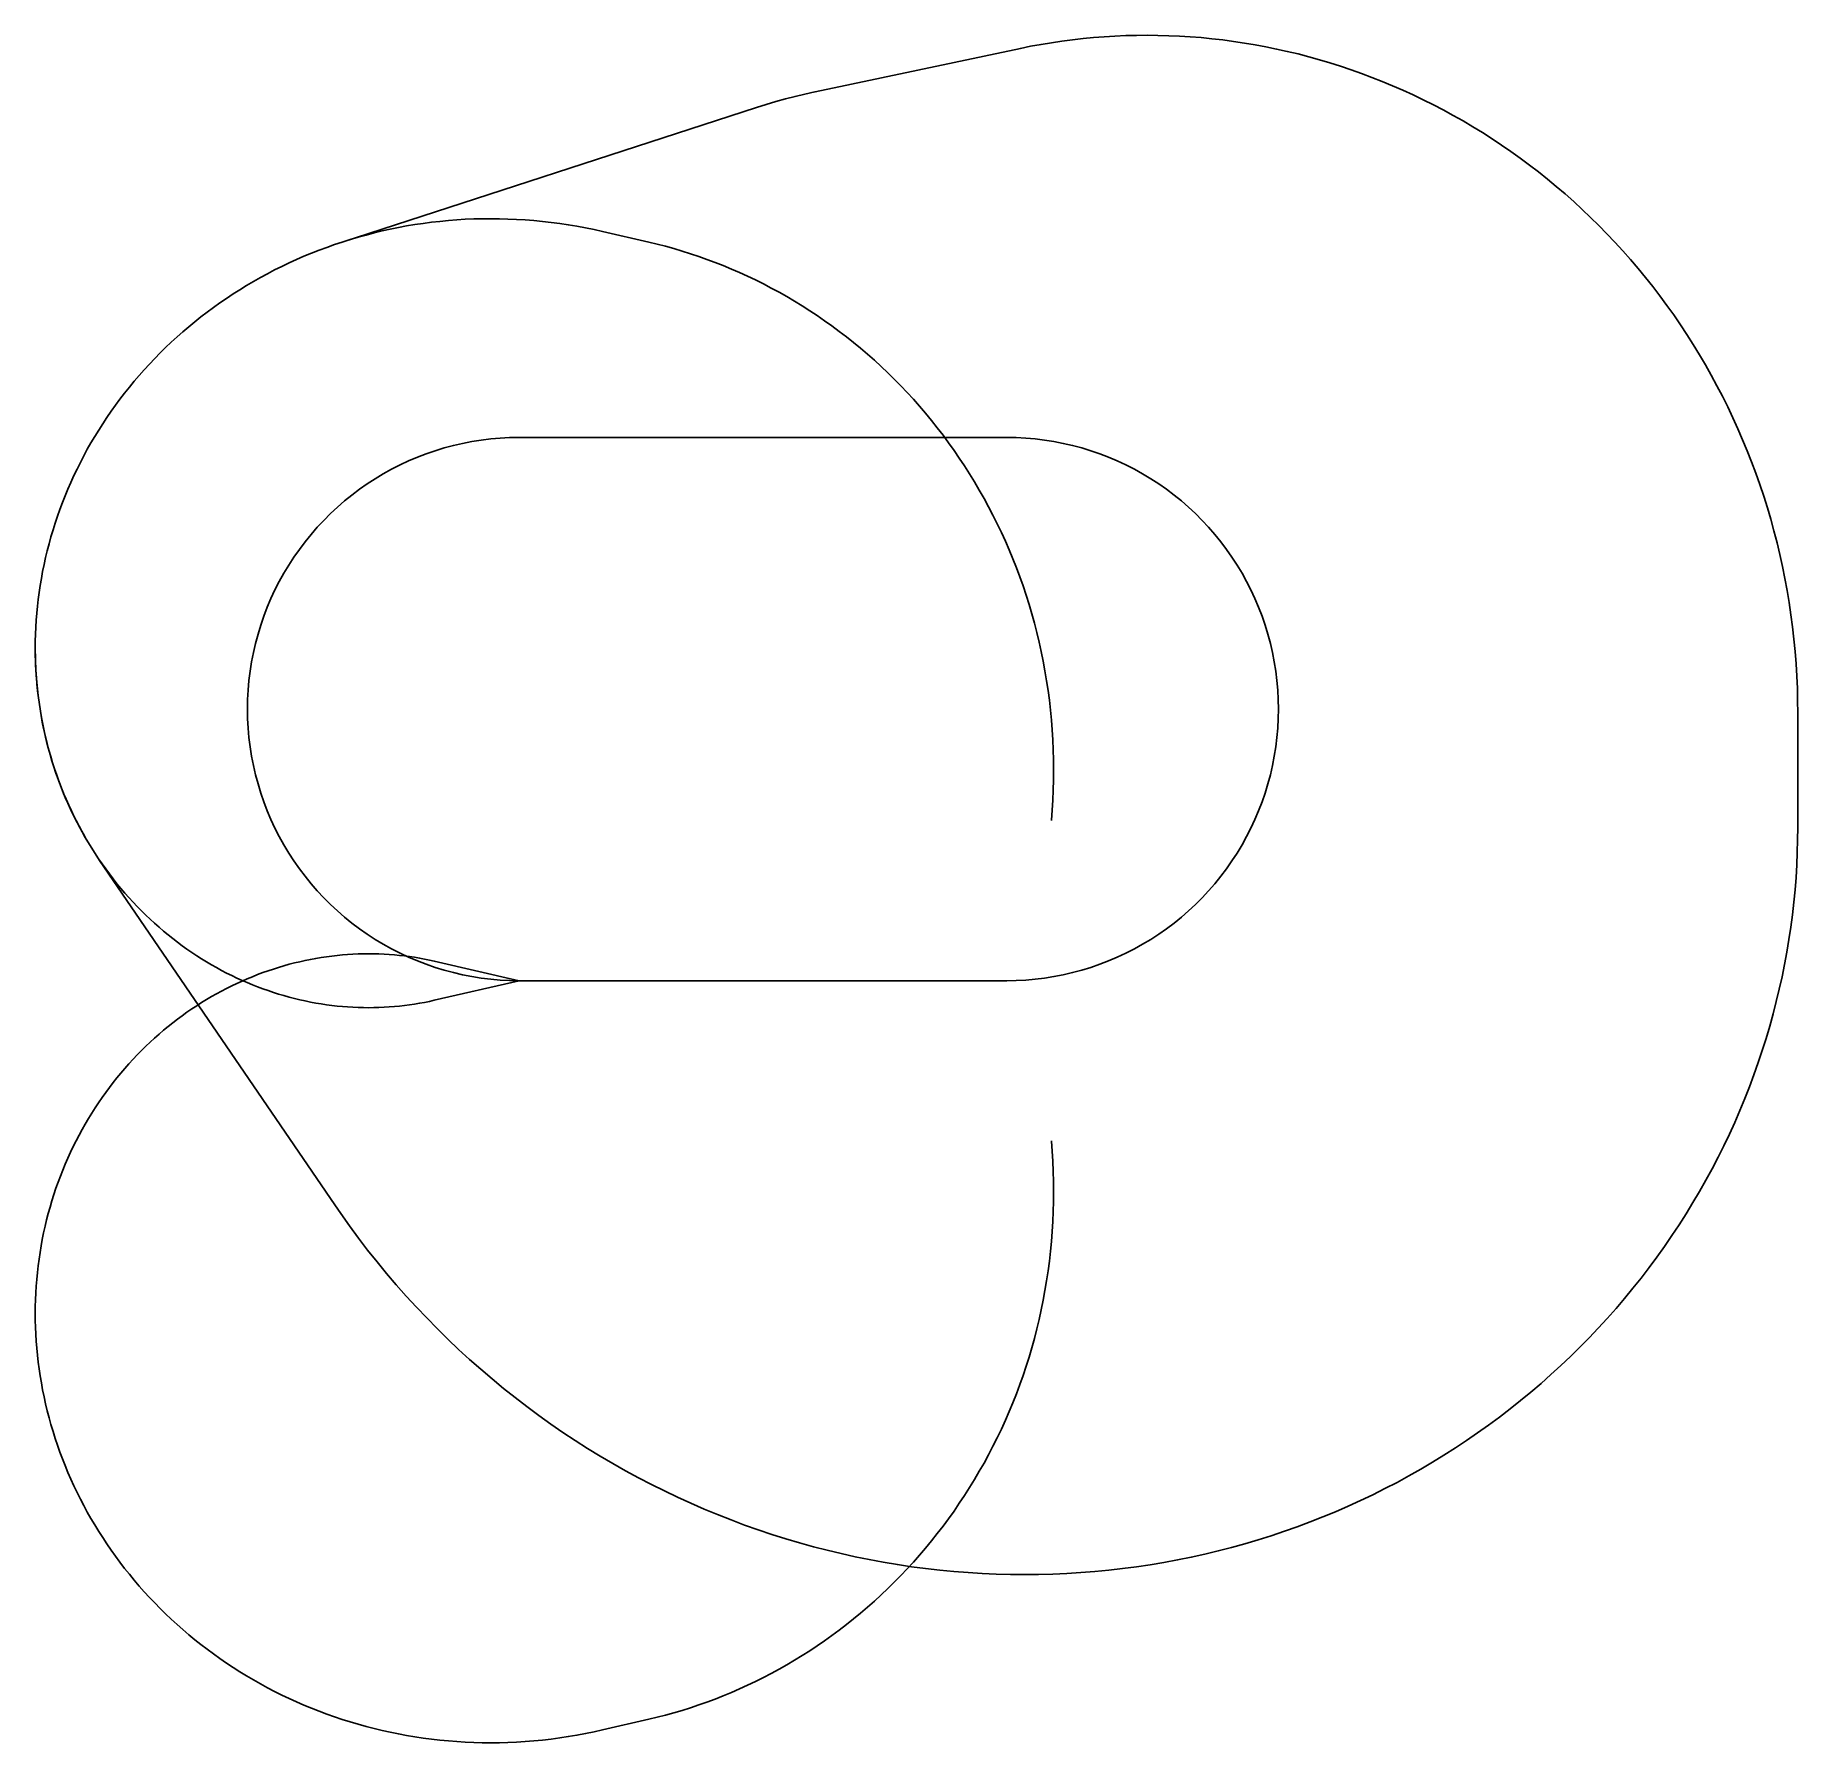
# Model space of a CAD drawing. Header units: metres. Extents: x -9096 to 24038, y -14323 to 17771.
import ezdxf

# ---------------------------------------------------------------- set-up
doc = ezdxf.new("R2010")
doc.units = ezdxf.units.M

msp = doc.modelspace()

# ---------------------------------------------------------------- linework, layer by layer
at = {"layer": 'NorminalTrack', "color": 1}
msp.add_lwpolyline([(0, 0), (0, 0), (-178, 3), (-356, 12), (-534, 28), (-711, 50), (-887, 78), (-1062, 112), (-1235, 152), (-1407, 198), (-1578, 250), (-1746, 308), (-1913, 372), (-2077, 441), (-2238, 517), (-2397, 598), (-2553, 684), (-2706, 776), (-2855, 873), (-3001, 975), (-3144, 1082), (-3282, 1195), (-3417, 1311), (-3547, 1433), (-3673, 1559), (-3794, 1689), (-3911, 1824), (-4024, 1962), (-4131, 2105), (-4233, 2251), (-4330, 2400), (-4422, 2553), (-4508, 2709), (-4589, 2868), (-4665, 3029), (-4734, 3193), (-4798, 3360), (-4856, 3528), (-4908, 3699), (-4954, 3871), (-4994, 4044), (-5028, 4219), (-5056, 4395), (-5078, 4572), (-5094, 4750), (-5103, 4928), (-5106, 5106), (-5103, 5284), (-5094, 5462), (-5078, 5640), (-5056, 5817), (-5028, 5993), (-4994, 6168), (-4954, 6341), (-4908, 6513), (-4856, 6684), (-4798, 6852), (-4734, 7019), (-4665, 7183), (-4589, 7344), (-4508, 7503), (-4422, 7659), (-4330, 7812), (-4233, 7961), (-4131, 8107), (-4024, 8249), (-3911, 8388), (-3794, 8522), (-3673, 8653), (-3547, 8779), (-3417, 8900), (-3282, 9017), (-3144, 9129), (-3001, 9237), (-2855, 9339), (-2706, 9436), (-2553, 9528), (-2397, 9614), (-2238, 9695), (-2077, 9770), (-1913, 9840), (-1746, 9904), (-1578, 9962), (-1407, 10014), (-1235, 10060), (-1062, 10100), (-887, 10134), (-711, 10162), (-534, 10184), (-356, 10199), (-178, 10209), (0, 10212), (0, 10212), (9168, 10212), (9168, 10212), (9347, 10209), (9525, 10199), (9702, 10184), (9879, 10162), (10055, 10134), (10230, 10100), (10404, 10060), (10576, 10014), (10746, 9962), (10915, 9904), (11081, 9840), (11245, 9770), (11407, 9695), (11566, 9614), (11721, 9528), (11874, 9436), (12024, 9339), (12170, 9237), (12312, 9129), (12450, 9017), (12585, 8900), (12715, 8779), (12841, 8653), (12963, 8522), (13080, 8388), (13192, 8249), (13299, 8107), (13401, 7961), (13499, 7812), (13590, 7659), (13677, 7503), (13758, 7344), (13833, 7183), (13903, 7019), (13966, 6852), (14024, 6684), (14077, 6513), (14123, 6341), (14163, 6168), (14197, 5993), (14225, 5817), (14246, 5640), (14262, 5462), (14271, 5284), (14274, 5106), (14271, 4928), (14262, 4750), (14246, 4572), (14225, 4395), (14197, 4219), (14163, 4044), (14123, 3871), (14077, 3699), (14024, 3528), (13966, 3360), (13903, 3193), (13833, 3029), (13758, 2868), (13677, 2709), (13590, 2553), (13499, 2400), (13401, 2251), (13299, 2105), (13192, 1962), (13080, 1824), (12963, 1689), (12841, 1559), (12715, 1433), (12585, 1311), (12450, 1195), (12312, 1082), (12170, 975), (12024, 873), (11874, 776), (11721, 684), (11566, 598), (11407, 517), (11245, 441), (11081, 372), (10915, 308), (10746, 250), (10576, 198), (10404, 152), (10230, 112), (10055, 78), (9879, 50), (9702, 28), (9525, 12), (9347, 3), (9168, 0), (0, 0)], dxfattribs=at)
at = {"layer": 'WindSpiral', "color": 5}
for points in [[(0, 0), (-1596, -368), (-1687, -388), (-1779, -407), (-1872, -424), (-1966, -440), (-2060, -454), (-2154, -466), (-2249, -477), (-2345, -486), (-2441, -494), (-2537, -500), (-2634, -504), (-2732, -506), (-2830, -507), (-2928, -506), (-3026, -504), (-3125, -499), (-3224, -493), (-3323, -485), (-3423, -476), (-3522, -464), (-3622, -451), (-3722, -436), (-3822, -420), (-3922, -401), (-4022, -381), (-4121, -358), (-4221, -334), (-4321, -309), (-4421, -281), (-4520, -251), (-4619, -220), (-4718, -187), (-4817, -152), (-4916, -115), (-5014, -76), (-5112, -36), (-5209, 6), (-5306, 51), (-5402, 97), (-5498, 145), (-5594, 194), (-5689, 246), (-5783, 299), (-5876, 354), (-5969, 411), (-6061, 470), (-6153, 531), (-6244, 593), (-6333, 657), (-6422, 723), (-6510, 791), (-6598, 860), (-6684, 931), (-6769, 1004), (-6853, 1079), (-6936, 1155), (-7019, 1233), (-7099, 1312), (-7179, 1394), (-7258, 1476), (-7335, 1561), (-7411, 1647), (-7486, 1735), (-7560, 1824), (-7632, 1915), (-7703, 2007), (-7772, 2101), (-7840, 2196), (-7906, 2293), (-7971, 2391), (-8035, 2491), (-8097, 2592), (-8157, 2694), (-8216, 2798), (-8272, 2903), (-8328, 3009), (-8381, 3116), (-8433, 3225), (-8483, 3335), (-8532, 3446), (-8578, 3559), (-8623, 3672), (-8666, 3787), (-8706, 3902), (-8745, 4019), (-8782, 4136), (-8818, 4255), (-8851, 4375), (-8882, 4495), (-8911, 4616), (-8938, 4738), (-8963, 4861), (-8986, 4985), (-9006, 5109), (-9025, 5234), (-9042, 5360), (-9056, 5486), (-9068, 5613), (-9078, 5741), (-9086, 5869), (-9092, 5997), (-9095, 6126), (-9096, 6255), (-9095, 6385), (-9091, 6515), (-9086, 6645), (-9078, 6775), (-9067, 6906), (-9055, 7037), (-9040, 7167), (-9022, 7298), (-9003, 7429), (-8981, 7560), (-8957, 7691), (-8930, 7822), (-8901, 7952), (-8870, 8083), (-8836, 8213), (-8800, 8343), (-8761, 8473), (-8721, 8602), (-8677, 8731), (-8632, 8859), (-8584, 8987), (-8534, 9114), (-8481, 9241), (-8426, 9367), (-8369, 9493), (-8310, 9618), (-8248, 9742), (-8183, 9865), (-8117, 9988), (-8048, 10109), (-7977, 10230), (-7903, 10350), (-7828, 10468), (-7750, 10586), (-7670, 10703), (-7587, 10818), (-7503, 10932), (-7416, 11045), (-7327, 11157), (-7236, 11268), (-7143, 11377), (-7047, 11485), (-6950, 11591), (-6850, 11696), (-6748, 11799), (-6645, 11901), (-6539, 12001), (-6431, 12100), (-6322, 12197), (-6210, 12292), (-6097, 12386), (-5981, 12477), (-5864, 12567), (-5745, 12655), (-5624, 12741), (-5501, 12826), (-5377, 12908), (-5251, 12988), (-5123, 13067), (-4994, 13143), (-4862, 13217), (-4730, 13289), (-4596, 13359), (-4460, 13426), (-4323, 13492), (-4184, 13555), (-4044, 13616), (-3903, 13674), (-3760, 13730), (-3616, 13784), (-3471, 13836), (-3324, 13884), (-3324, 13884), (4465, 16413), (4644, 16469), (4824, 16523), (5006, 16573), (5189, 16620), (5373, 16664), (5558, 16705), (5564, 16707), (9423, 17523), (9617, 17563), (9812, 17599), (10008, 17631), (10205, 17661), (10403, 17686), (10602, 17709), (10801, 17728), (11001, 17743), (11202, 17756), (11403, 17764), (11605, 17769), (11807, 17771), (12009, 17769), (12212, 17763), (12415, 17754), (12618, 17742), (12821, 17726), (13024, 17706), (13228, 17683), (13431, 17656), (13634, 17625), (13836, 17591), (14039, 17553), (14241, 17512), (14442, 17467), (14644, 17419), (14844, 17366), (15044, 17311), (15244, 17252), (15442, 17189), (15640, 17122), (15837, 17052), (16033, 16979), (16228, 16902), (16422, 16821), (16615, 16737), (16807, 16650), (16997, 16559), (17187, 16464), (17374, 16366), (17561, 16265), (17746, 16160), (17929, 16052), (18111, 15940), (18291, 15825), (18469, 15707), (18646, 15585), (18820, 15460), (18993, 15332), (19164, 15201), (19332, 15067), (19499, 14929), (19663, 14789), (19826, 14645), (19985, 14498), (20143, 14348), (20298, 14195), (20451, 14040), (20601, 13881), (20749, 13720), (20894, 13555), (21036, 13388), (21176, 13218), (21313, 13046), (21447, 12871), (21578, 12693), (21707, 12513), (21832, 12330), (21955, 12145), (22074, 11957), (22190, 11767), (22303, 11575), (22413, 11381), (22519, 11184), (22623, 10985), (22723, 10784), (22819, 10581), (22912, 10376), (23002, 10169), (23088, 9961), (23171, 9750), (23250, 9538), (23326, 9324), (23398, 9108), (23466, 8891), (23530, 8673), (23591, 8453), (23648, 8231), (23702, 8009), (23751, 7785), (23797, 7560), (23838, 7333), (23876, 7106), (23910, 6878), (23940, 6649), (23966, 6419), (23988, 6188), (24006, 5957), (24020, 5725), (24030, 5492), (24036, 5259), (24038, 5037), (24038, 2880), (24036, 2646), (24029, 2412), (24019, 2178), (24005, 1943), (23986, 1709), (23964, 1474), (23937, 1240), (23906, 1006), (23871, 772), (23832, 538), (23789, 304), (23742, 72), (23690, -161), (23634, -393), (23575, -624), (23511, -854), (23443, -1084), (23371, -1312), (23294, -1540), (23214, -1767), (23130, -1992), (23041, -2217), (22949, -2440), (22853, -2662), (22752, -2882), (22648, -3101), (22539, -3319), (22427, -3534), (22311, -3748), (22191, -3961), (22067, -4171), (21939, -4380), (21807, -4587), (21672, -4791), (21532, -4994), (21390, -5194), (21243, -5392), (21093, -5588), (20939, -5781), (20781, -5972), (20621, -6161), (20456, -6347), (20288, -6530), (20117, -6710), (19942, -6888), (19764, -7063), (19583, -7235), (19398, -7404), (19211, -7570), (19020, -7733), (18826, -7893), (18629, -8050), (18429, -8203), (18226, -8353), (18020, -8500), (17812, -8643), (17601, -8783), (17387, -8919), (17170, -9052), (16951, -9181), (16729, -9307), (16505, -9429), (16278, -9547), (16049, -9661), (15818, -9771), (15584, -9877), (15349, -9980), (15111, -10078), (14871, -10173), (14630, -10263), (14386, -10349), (14141, -10431), (13894, -10509), (13645, -10583), (13395, -10652), (13143, -10717), (12890, -10778), (12636, -10835), (12380, -10887), (12123, -10934), (11864, -10978), (11605, -11016), (11345, -11051), (11084, -11080), (10822, -11106), (10559, -11126), (10296, -11142), (10032, -11154), (9767, -11161), (9502, -11163), (9237, -11161), (8971, -11154), (8706, -11142), (8440, -11126), (8174, -11105), (7908, -11079), (7642, -11049), (7377, -11014), (7112, -10975), (6847, -10930), (6583, -10881), (6319, -10828), (6056, -10769), (5794, -10706), (5532, -10639), (5271, -10566), (5012, -10489), (4753, -10408), (4495, -10322), (4239, -10231), (3984, -10136), (3730, -10036), (3478, -9931), (3227, -9822), (2978, -9709), (2731, -9591), (2486, -9468), (2242, -9341), (2000, -9210), (1760, -9075), (1523, -8935), (1287, -8790), (1054, -8642), (823, -8489), (595, -8332), (369, -8171), (146, -8006), (-75, -7836), (-293, -7663), (-508, -7485), (-721, -7304), (-930, -7119), (-1137, -6930), (-1340, -6737), (-1540, -6540), (-1737, -6339), (-1931, -6135), (-2121, -5928), (-2308, -5716), (-2491, -5502), (-2671, -5283), (-2847, -5062), (-3020, -4837), (-3189, -4609), (-3354, -4377), (-3466, -4215), (-7885, 2261), (-7951, 2359), (-8015, 2458), (-8077, 2559), (-8138, 2661), (-8197, 2764), (-8254, 2869), (-8310, 2974), (-8364, 3082), (-8417, 3190), (-8467, 3300), (-8516, 3410), (-8563, 3522), (-8609, 3635), (-8652, 3750), (-8693, 3865), (-8733, 3981), (-8771, 4098), (-8806, 4217), (-8840, 4336), (-8872, 4456), (-8902, 4577), (-8929, 4699), (-8955, 4821), (-8979, 4945), (-9000, 5069), (-9019, 5194), (-9037, 5319), (-9052, 5446), (-9064, 5572), (-9075, 5700), (-9084, 5827), (-9090, 5956), (-9094, 6084), (-9096, 6213), (-9096, 6253)], [(0, 0), (-1596, -368), (-1687, -388), (-1779, -407), (-1872, -424), (-1966, -440), (-2060, -454), (-2154, -466), (-2249, -477), (-2345, -486), (-2441, -494), (-2537, -500), (-2634, -504), (-2732, -506), (-2830, -507), (-2928, -506), (-3026, -504), (-3125, -499), (-3224, -493), (-3323, -485), (-3423, -476), (-3522, -464), (-3622, -451), (-3722, -436), (-3822, -420), (-3922, -401), (-4022, -381), (-4121, -358), (-4221, -334), (-4321, -309), (-4421, -281), (-4520, -251), (-4619, -220), (-4718, -187), (-4817, -152), (-4916, -115), (-5014, -76), (-5112, -36), (-5209, 6), (-5306, 51), (-5402, 97), (-5498, 145), (-5594, 194), (-5689, 246), (-5783, 299), (-5876, 354), (-5969, 411), (-6061, 470), (-6153, 531), (-6244, 593), (-6333, 657), (-6422, 723), (-6510, 791), (-6598, 860), (-6684, 931), (-6769, 1004), (-6853, 1079), (-6936, 1155), (-7019, 1233), (-7099, 1312), (-7179, 1394), (-7258, 1476), (-7335, 1561), (-7411, 1647), (-7486, 1735), (-7560, 1824), (-7632, 1915), (-7703, 2007), (-7772, 2101), (-7840, 2196), (-7906, 2293), (-7971, 2391), (-8035, 2491), (-8097, 2592), (-8157, 2694), (-8216, 2798), (-8272, 2903), (-8328, 3009), (-8381, 3116), (-8433, 3225), (-8483, 3335), (-8532, 3446), (-8578, 3559), (-8623, 3672), (-8666, 3787), (-8706, 3902), (-8745, 4019), (-8782, 4136), (-8818, 4255), (-8851, 4375), (-8882, 4495), (-8911, 4616), (-8938, 4738), (-8963, 4861), (-8986, 4985), (-9006, 5109), (-9025, 5234), (-9042, 5360), (-9056, 5486), (-9068, 5613), (-9078, 5741), (-9086, 5869), (-9092, 5997), (-9095, 6126), (-9096, 6255), (-9095, 6385), (-9091, 6515), (-9086, 6645), (-9078, 6775), (-9067, 6906), (-9055, 7037), (-9040, 7167), (-9022, 7298), (-9003, 7429), (-8981, 7560), (-8957, 7691), (-8930, 7822), (-8901, 7952), (-8870, 8083), (-8836, 8213), (-8800, 8343), (-8761, 8473), (-8721, 8602), (-8677, 8731), (-8632, 8859), (-8584, 8987), (-8534, 9114), (-8481, 9241), (-8426, 9367), (-8369, 9493), (-8310, 9618), (-8248, 9742), (-8183, 9865), (-8117, 9988), (-8048, 10109), (-7977, 10230), (-7903, 10350), (-7828, 10468), (-7750, 10586), (-7670, 10703), (-7587, 10818), (-7503, 10932), (-7416, 11045), (-7327, 11157), (-7236, 11268), (-7143, 11377), (-7047, 11485), (-6950, 11591), (-6850, 11696), (-6748, 11799), (-6645, 11901), (-6539, 12001), (-6431, 12100), (-6322, 12197), (-6210, 12292), (-6097, 12386), (-5981, 12477), (-5864, 12567), (-5745, 12655), (-5624, 12741), (-5501, 12826), (-5377, 12908), (-5251, 12988), (-5123, 13067), (-4994, 13143), (-4862, 13217), (-4730, 13289), (-4596, 13359), (-4460, 13426), (-4323, 13492), (-4184, 13555), (-4044, 13616), (-3903, 13674), (-3760, 13730), (-3616, 13784), (-3471, 13836), (-3324, 13884), (-3177, 13931), (-3028, 13975), (-2878, 14016), (-2727, 14055), (-2576, 14092), (-2423, 14126), (-2269, 14157), (-2114, 14186), (-1959, 14211), (-1803, 14235), (-1646, 14255), (-1488, 14273), (-1330, 14288), (-1171, 14301), (-1012, 14311), (-852, 14318), (-692, 14322), (-531, 14323), (-370, 14322), (-209, 14317), (-47, 14310), (115, 14300), (277, 14288), (439, 14272), (601, 14253), (763, 14232), (925, 14208), (1087, 14181), (1249, 14151), (1410, 14118), (1566, 14083), (2437, 13882), (2594, 13844), (2752, 13804), (2908, 13760), (3065, 13714), (3221, 13665), (3376, 13613), (3531, 13558), (3685, 13501), (3838, 13441), (3990, 13377), (4142, 13311), (4293, 13243), (4443, 13171), (4592, 13097), (4740, 13020), (4887, 12940), (5033, 12858), (5178, 12773), (5321, 12685), (5464, 12594), (5604, 12501), (5744, 12405), (5882, 12307), (6019, 12205), (6154, 12102), (6288, 11995), (6420, 11887), (6550, 11775), (6679, 11662), (6806, 11545), (6931, 11427), (7054, 11306), (7176, 11182), (7295, 11056), (7413, 10928), (7528, 10798), (7641, 10665), (7753, 10530), (7862, 10393), (7969, 10254), (8074, 10112), (8176, 9969), (8276, 9823), (8374, 9676), (8469, 9526), (8562, 9374), (8652, 9221), (8740, 9066), (8826, 8909), (8908, 8750), (8989, 8589), (9066, 8427), (9141, 8263), (9213, 8098), (9282, 7931), (9349, 7762), (9412, 7592), (9473, 7421), (9531, 7248), (9586, 7074), (9638, 6898), (9687, 6722), (9733, 6544), (9776, 6365), (9816, 6185), (9853, 6004), (9886, 5822), (9917, 5639), (9945, 5455), (9969, 5271), (9990, 5086), (10008, 4900), (10023, 4713), (10034, 4526), (10042, 4338), (10047, 4150), (10049, 3962), (10048, 3773), (10043, 3584), (10034, 3394), (10023, 3205), (10008, 3015), (10007, 3009)], [(0, 0), (-1596, 368), (-1687, 388), (-1779, 407), (-1872, 424), (-1966, 440), (-2060, 454), (-2154, 466), (-2249, 477), (-2345, 486), (-2441, 494), (-2537, 500), (-2634, 504), (-2732, 506), (-2830, 507), (-2928, 506), (-3026, 504), (-3125, 499), (-3224, 493), (-3323, 485), (-3423, 476), (-3522, 464), (-3622, 451), (-3722, 436), (-3822, 420), (-3922, 401), (-4022, 381), (-4121, 358), (-4221, 334), (-4321, 309), (-4421, 281), (-4520, 251), (-4619, 220), (-4718, 187), (-4817, 152), (-4916, 115), (-5014, 76), (-5112, 36), (-5209, -6), (-5306, -51), (-5402, -97), (-5498, -145), (-5594, -194), (-5689, -246), (-5783, -299), (-5876, -354), (-5969, -411), (-6061, -470), (-6153, -531), (-6244, -593), (-6333, -657), (-6422, -723), (-6510, -791), (-6598, -860), (-6684, -931), (-6769, -1004), (-6853, -1079), (-6936, -1155), (-7019, -1233), (-7099, -1312), (-7179, -1394), (-7258, -1476), (-7335, -1561), (-7411, -1647), (-7486, -1735), (-7560, -1824), (-7632, -1915), (-7703, -2007), (-7772, -2101), (-7840, -2196), (-7906, -2293), (-7971, -2391), (-8035, -2491), (-8097, -2592), (-8157, -2694), (-8216, -2798), (-8272, -2903), (-8328, -3009), (-8381, -3116), (-8433, -3225), (-8483, -3335), (-8532, -3446), (-8578, -3559), (-8623, -3672), (-8666, -3787), (-8706, -3902), (-8745, -4019), (-8782, -4136), (-8818, -4255), (-8851, -4375), (-8882, -4495), (-8911, -4616), (-8938, -4738), (-8963, -4861), (-8986, -4985), (-9006, -5109), (-9025, -5234), (-9042, -5360), (-9056, -5486), (-9068, -5613), (-9078, -5741), (-9086, -5869), (-9092, -5997), (-9095, -6126), (-9096, -6255), (-9095, -6385), (-9091, -6515), (-9086, -6645), (-9078, -6775), (-9067, -6906), (-9055, -7037), (-9040, -7167), (-9022, -7298), (-9003, -7429), (-8981, -7560), (-8957, -7691), (-8930, -7822), (-8901, -7952), (-8870, -8083), (-8836, -8213), (-8800, -8343), (-8761, -8473), (-8721, -8602), (-8677, -8731), (-8632, -8859), (-8584, -8987), (-8534, -9114), (-8481, -9241), (-8426, -9367), (-8369, -9493), (-8310, -9618), (-8248, -9742), (-8183, -9865), (-8117, -9988), (-8048, -10109), (-7977, -10230), (-7903, -10350), (-7828, -10468), (-7750, -10586), (-7670, -10703), (-7587, -10818), (-7503, -10932), (-7416, -11045), (-7327, -11157), (-7236, -11268), (-7143, -11377), (-7047, -11485), (-6950, -11591), (-6850, -11696), (-6748, -11799), (-6645, -11901), (-6539, -12001), (-6431, -12100), (-6322, -12197), (-6210, -12292), (-6097, -12386), (-5981, -12477), (-5864, -12567), (-5745, -12655), (-5624, -12741), (-5501, -12826), (-5377, -12908), (-5251, -12988), (-5123, -13067), (-4994, -13143), (-4862, -13217), (-4730, -13289), (-4596, -13359), (-4460, -13426), (-4323, -13492), (-4184, -13555), (-4044, -13616), (-3903, -13674), (-3760, -13730), (-3616, -13784), (-3471, -13836), (-3324, -13884), (-3177, -13931), (-3028, -13975), (-2878, -14016), (-2727, -14055), (-2576, -14092), (-2423, -14126), (-2269, -14157), (-2114, -14186), (-1959, -14211), (-1803, -14235), (-1646, -14255), (-1488, -14273), (-1330, -14288), (-1171, -14301), (-1012, -14311), (-852, -14318), (-692, -14322), (-531, -14323), (-370, -14322), (-209, -14317), (-47, -14310), (115, -14300), (277, -14288), (439, -14272), (601, -14253), (763, -14232), (925, -14208), (1087, -14181), (1249, -14151), (1410, -14118), (1566, -14083), (2437, -13882), (2594, -13844), (2752, -13804), (2908, -13760), (3065, -13714), (3221, -13665), (3376, -13613), (3531, -13558), (3685, -13501), (3838, -13441), (3990, -13377), (4142, -13311), (4293, -13243), (4443, -13171), (4592, -13097), (4740, -13020), (4887, -12940), (5033, -12858), (5178, -12773), (5321, -12685), (5464, -12594), (5604, -12501), (5744, -12405), (5882, -12307), (6019, -12205), (6154, -12102), (6288, -11995), (6420, -11887), (6550, -11775), (6679, -11662), (6806, -11545), (6931, -11427), (7054, -11306), (7176, -11182), (7295, -11056), (7413, -10928), (7528, -10798), (7641, -10665), (7753, -10530), (7862, -10393), (7969, -10254), (8074, -10112), (8176, -9969), (8276, -9823), (8374, -9676), (8469, -9526), (8562, -9374), (8652, -9221), (8740, -9066), (8826, -8909), (8908, -8750), (8989, -8589), (9066, -8427), (9141, -8263), (9213, -8098), (9282, -7931), (9349, -7762), (9412, -7592), (9473, -7421), (9531, -7248), (9586, -7074), (9638, -6898), (9687, -6722), (9733, -6544), (9776, -6365), (9816, -6185), (9853, -6004), (9886, -5822), (9917, -5639), (9945, -5455), (9969, -5271), (9990, -5086), (10008, -4900), (10023, -4713), (10034, -4526), (10042, -4338), (10047, -4150), (10049, -3962), (10048, -3773), (10043, -3584), (10034, -3394), (10023, -3205), (10008, -3015), (10007, -3009)]]:
    msp.add_lwpolyline(points, dxfattribs=at)

doc.saveas('drawing.dxf')
